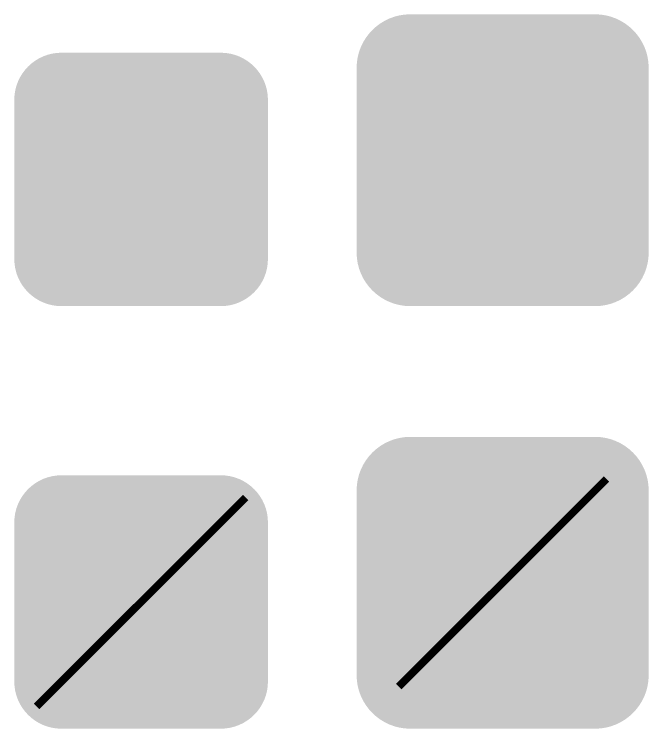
# Model space of a CAD drawing. Header units: millimetres. Extents: x 5277 to 6029, y 2052 to 2709.
# Drawn here: x 5310 to 5326.5, y 2623.63 to 2642.23 of the extents above; entities that cross this region are included whole.
import ezdxf

# ---------------------------------------------------------------- set-up
doc = ezdxf.new("R2010")
doc.units = ezdxf.units.MM
doc.layers.add('Culture', color=7, linetype='CONTINUOUS', true_color=0x000000)

# ---------------------------------------------------------------- blocks, each defined once
blk = doc.blocks.new('602010202_рек_мз')
at = {"layer": 'Culture', "linetype": 'Continuous'}
h = blk.add_hatch(color=256, dxfattribs=at)
edge = h.paths.add_edge_path()
edge.add_spline(control_points=[(0, 0), (0, 0.675), (0.55, 1.225), (1.225, 1.225)], knot_values=[-1, -1, -1, -1, 0, 0, 0, 0], degree=3, periodic=0)
edge.add_line((1.225, 1.225), (5.372, 1.225))
edge.add_spline(control_points=[(5.372, 1.225), (6.047, 1.225), (6.598, 0.675), (6.598, 0)], knot_values=[-1, -1, -1, -1, 0, 0, 0, 0], degree=3, periodic=0)
edge.add_line((6.598, 0), (6.598, -4.147))
edge.add_spline(control_points=[(6.598, -4.147), (6.598, -4.822), (6.047, -5.372), (5.372, -5.372)], knot_values=[-1, -1, -1, -1, 0, 0, 0, 0], degree=3, periodic=0)
edge.add_line((5.372, -5.372), (1.225, -5.372))
edge.add_spline(control_points=[(1.225, -5.372), (0.55, -5.372), (0, -4.822), (0, -4.147)], knot_values=[-1, -1, -1, -1, 0, 0, 0, 0], degree=3, periodic=0)
edge.add_line((0, -4.147), (0, 0))
edge = h.paths.add_edge_path(flags=16)
edge.add_spline(control_points=[(0.313, -4.147), (0.313, -4.652), (0.72, -5.059), (1.225, -5.059)], knot_values=[-1, -1, -1, -1, 0, 0, 0, 0], degree=3, periodic=0)
edge.add_line((1.225, -5.059), (5.372, -5.059))
edge.add_spline(control_points=[(5.372, -5.059), (5.878, -5.059), (6.285, -4.652), (6.285, -4.147)], knot_values=[-1, -1, -1, -1, 0, 0, 0, 0], degree=3, periodic=0)
edge.add_line((6.285, -4.147), (6.285, 0))
edge.add_spline(control_points=[(6.285, 0), (6.285, 0.505), (5.878, 0.912), (5.372, 0.912)], knot_values=[-1, -1, -1, -1, 0, 0, 0, 0], degree=3, periodic=0)
edge.add_line((5.372, 0.912), (1.225, 0.912))
edge.add_spline(control_points=[(1.225, 0.912), (0.72, 0.912), (0.313, 0.505), (0.313, 0)], knot_values=[-1, -1, -1, -1, 0, 0, 0, 0], degree=3, periodic=0)
edge.add_line((0.313, 0), (0.313, -4.147))
at = {"layer": 'Culture', "linetype": 'Continuous', "true_color": 0xffff00}
h = blk.add_hatch(color=2, dxfattribs=at)
edge = h.paths.add_edge_path()
edge.add_line((0.313, 0), (0.313, -4.147))
edge.add_spline(control_points=[(0.313, -4.147), (0.313, -4.652), (0.72, -5.059), (1.225, -5.059)], knot_values=[-1, -1, -1, -1, 0, 0, 0, 0], degree=3, periodic=0)
edge.add_line((1.225, -5.059), (5.372, -5.059))
edge.add_spline(control_points=[(5.372, -5.059), (5.878, -5.059), (6.285, -4.652), (6.285, -4.147)], knot_values=[-1, -1, -1, -1, 0, 0, 0, 0], degree=3, periodic=0)
edge.add_line((6.285, -4.147), (6.285, 0))
edge.add_spline(control_points=[(6.285, 0), (6.285, 0.505), (5.878, 0.912), (5.372, 0.912)], knot_values=[-1, -1, -1, -1, 0, 0, 0, 0], degree=3, periodic=0)
edge.add_line((5.372, 0.912), (1.225, 0.912))
edge.add_spline(control_points=[(1.225, 0.912), (0.72, 0.912), (0.313, 0.505), (0.313, 0)], knot_values=[-1, -1, -1, -1, 0, 0, 0, 0], degree=3, periodic=0)
at = {"layer": 'Culture', "linetype": 'Continuous'}
h = blk.add_hatch(color=256, dxfattribs=at)
h.paths.add_polyline_path([(1.128, -0.104), (1.297, 0.065), (1.704, 0.235), (1.941, 0.235), (2.178, 0.235), (2.585, 0.065), (2.754, -0.104), (2.924, -0.274), (3.093, -0.68), (3.093, -0.917), (3.093, -1.154), (2.924, -1.561), (2.754, -1.731), (2.585, -1.9), (2.178, -2.07), (1.941, -2.07), (1.89, -2.07), (1.784, -2.059), (1.73, -2.048), (2.065, -2.5), (2.116, -2.361), (2.313, -2.223), (2.459, -2.223), (3.976, -2.223), (4.052, -2.223), (4.185, -2.272), (4.242, -2.321), (4.299, -2.371), (4.37, -2.493), (4.384, -2.566), (4.866, -2.048), (4.811, -2.059), (4.705, -2.07), (4.654, -2.07), (4.417, -2.07), (4.01, -1.9), (3.841, -1.731), (3.671, -1.561), (3.502, -1.154), (3.502, -0.917), (3.502, -0.68), (3.671, -0.274), (3.841, -0.104), (4.01, 0.065), (4.417, 0.235), (4.654, 0.235), (4.891, 0.235), (5.298, 0.065), (5.467, -0.104), (5.637, -0.274), (5.806, -0.68), (5.806, -0.917), (5.806, -1.103), (5.686, -1.453), (5.566, -1.618), (4.391, -2.938), (4.391, -2.959), (5.084, -2.959), (5.084, -2.806), (5.537, -2.806), (5.537, -3.893), (5.084, -3.893), (5.084, -3.689), (4.391, -3.689), (4.391, -4.163), (4.391, -4.247), (4.33, -4.391), (4.268, -4.451), (4.206, -4.511), (4.06, -4.571), (3.976, -4.571), (2.459, -4.571), (2.375, -4.571), (2.229, -4.511), (2.167, -4.451), (2.105, -4.391), (2.043, -4.247), (2.043, -4.163), (2.043, -2.952), (1.029, -1.618), (0.909, -1.453), (0.789, -1.103), (0.789, -0.917), (0.789, -0.68), (0.958, -0.274)])
h.paths.add_polyline_path([(5.252, -0.323), (5.128, -0.201), (4.829, -0.079), (4.654, -0.079), (4.479, -0.079), (4.18, -0.201), (4.056, -0.323), (3.932, -0.445), (3.808, -0.742), (3.808, -0.917), (3.808, -1.092), (3.932, -1.391), (4.056, -1.515), (4.18, -1.639), (4.479, -1.763), (4.654, -1.763), (4.829, -1.763), (5.128, -1.639), (5.252, -1.515), (5.376, -1.391), (5.5, -1.092), (5.5, -0.917), (5.5, -0.742), (5.376, -0.445)], flags=16)
h.paths.add_polyline_path([(2.539, -0.323), (2.415, -0.201), (2.116, -0.079), (1.941, -0.079), (1.766, -0.079), (1.467, -0.201), (1.343, -0.323), (1.219, -0.445), (1.095, -0.742), (1.095, -0.917), (1.095, -1.092), (1.219, -1.391), (1.343, -1.515), (1.467, -1.639), (1.766, -1.763), (1.941, -1.763), (2.116, -1.763), (2.415, -1.639), (2.539, -1.515), (2.663, -1.391), (2.787, -1.092), (2.787, -0.917), (2.787, -0.742), (2.663, -0.445)], flags=16)
blk = doc.blocks.new('602010202_рек_рз')
at = {"layer": 'Culture', "linetype": 'Continuous'}
h = blk.add_hatch(color=256, dxfattribs=at)
edge = h.paths.add_edge_path()
edge.add_spline(control_points=[(-0.095, -0.169), (-0.095, 0.599), (0.531, 1.225), (1.3, 1.225)], knot_values=[-1, -1, -1, -1, 0, 0, 0, 0], degree=3, periodic=0)
edge.add_line((1.3, 1.225), (6.108, 1.225))
edge.add_spline(control_points=[(6.108, 1.225), (6.877, 1.225), (7.503, 0.599), (7.503, -0.169)], knot_values=[-1, -1, -1, -1, 0, 0, 0, 0], degree=3, periodic=0)
edge.add_line((7.503, -0.169), (7.503, -4.978))
edge.add_spline(control_points=[(7.503, -4.978), (7.503, -5.747), (6.877, -6.372), (6.108, -6.372)], knot_values=[-1, -1, -1, -1, 0, 0, 0, 0], degree=3, periodic=0)
edge.add_line((6.108, -6.372), (1.3, -6.372))
edge.add_spline(control_points=[(1.3, -6.372), (0.531, -6.372), (-0.095, -5.747), (-0.095, -4.978)], knot_values=[-1, -1, -1, -1, 0, 0, 0, 0], degree=3, periodic=0)
edge.add_line((-0.095, -4.978), (-0.095, -0.169))
edge = h.paths.add_edge_path(flags=16)
edge.add_spline(control_points=[(0.218, -4.978), (0.218, -5.577), (0.701, -6.059), (1.3, -6.059)], knot_values=[-1, -1, -1, -1, 0, 0, 0, 0], degree=3, periodic=0)
edge.add_line((1.3, -6.059), (6.108, -6.059))
edge.add_spline(control_points=[(6.108, -6.059), (6.707, -6.059), (7.19, -5.577), (7.19, -4.978)], knot_values=[-1, -1, -1, -1, 0, 0, 0, 0], degree=3, periodic=0)
edge.add_line((7.19, -4.978), (7.19, -0.169))
edge.add_spline(control_points=[(7.19, -0.169), (7.19, 0.43), (6.707, 0.912), (6.108, 0.912)], knot_values=[-1, -1, -1, -1, 0, 0, 0, 0], degree=3, periodic=0)
edge.add_line((6.108, 0.912), (1.3, 0.912))
edge.add_spline(control_points=[(1.3, 0.912), (0.701, 0.912), (0.218, 0.43), (0.218, -0.169)], knot_values=[-1, -1, -1, -1, 0, 0, 0, 0], degree=3, periodic=0)
edge.add_line((0.218, -0.169), (0.218, -4.978))
at = {"layer": 'Culture', "linetype": 'Continuous', "true_color": 0xffff00}
h = blk.add_hatch(color=2, dxfattribs=at)
edge = h.paths.add_edge_path()
edge.add_spline(control_points=[(0.218, -4.978), (0.218, -5.577), (0.701, -6.059), (1.3, -6.059)], knot_values=[-1, -1, -1, -1, 0, 0, 0, 0], degree=3, periodic=0)
edge.add_line((1.3, -6.059), (6.108, -6.059))
edge.add_spline(control_points=[(6.108, -6.059), (6.707, -6.059), (7.19, -5.577), (7.19, -4.978)], knot_values=[-1, -1, -1, -1, 0, 0, 0, 0], degree=3, periodic=0)
edge.add_line((7.19, -4.978), (7.19, -0.169))
edge.add_spline(control_points=[(7.19, -0.169), (7.19, 0.43), (6.707, 0.912), (6.108, 0.912)], knot_values=[-1, -1, -1, -1, 0, 0, 0, 0], degree=3, periodic=0)
edge.add_line((6.108, 0.912), (1.3, 0.912))
edge.add_spline(control_points=[(1.3, 0.912), (0.701, 0.912), (0.218, 0.43), (0.218, -0.169)], knot_values=[-1, -1, -1, -1, 0, 0, 0, 0], degree=3, periodic=0)
edge.add_line((0.218, -0.169), (0.218, -4.978))
at = {"layer": 'Culture', "linetype": 'Continuous'}
h = blk.add_hatch(color=256, dxfattribs=at)
edge = h.paths.add_edge_path()
edge.add_line((0.426, -0.513), (0.426, -4.634))
edge.add_spline(control_points=[(0.426, -4.634), (0.426, -5.305), (0.973, -5.852), (1.644, -5.852)], knot_values=[0, 0, 0, 0, 1, 1, 1, 1], degree=3, periodic=0)
edge.add_line((1.644, -5.852), (5.765, -5.852))
edge.add_spline(control_points=[(5.765, -5.852), (6.435, -5.852), (6.983, -5.305), (6.983, -4.634)], knot_values=[0, 0, 0, 0, 1, 1, 1, 1], degree=3, periodic=0)
edge.add_line((6.983, -4.634), (6.983, -0.513))
edge.add_spline(control_points=[(6.983, -0.513), (6.983, 0.158), (6.435, 0.705), (5.765, 0.705)], knot_values=[0, 0, 0, 0, 1, 1, 1, 1], degree=3, periodic=0)
edge.add_line((5.765, 0.705), (1.644, 0.705))
edge.add_spline(control_points=[(1.644, 0.705), (0.973, 0.705), (0.426, 0.158), (0.426, -0.513)], knot_values=[0, 0, 0, 0, 1, 1, 1, 1], degree=3, periodic=0)
edge = h.paths.add_edge_path(flags=16)
edge.add_spline(control_points=[(0.737, -4.634), (0.737, -5.136), (1.142, -5.541), (1.644, -5.541)], knot_values=[-1, -1, -1, -1, 0, 0, 0, 0], degree=3, periodic=0)
edge.add_line((1.644, -5.541), (5.765, -5.541))
edge.add_spline(control_points=[(5.765, -5.541), (6.267, -5.541), (6.671, -5.136), (6.671, -4.634)], knot_values=[-1, -1, -1, -1, 0, 0, 0, 0], degree=3, periodic=0)
edge.add_line((6.671, -4.634), (6.671, -0.513))
edge.add_spline(control_points=[(6.671, -0.513), (6.671, -0.011), (6.267, 0.394), (5.765, 0.394)], knot_values=[-1, -1, -1, -1, 0, 0, 0, 0], degree=3, periodic=0)
edge.add_line((5.765, 0.394), (1.644, 0.394))
edge.add_spline(control_points=[(1.644, 0.394), (1.142, 0.394), (0.737, -0.011), (0.737, -0.513)], knot_values=[-1, -1, -1, -1, 0, 0, 0, 0], degree=3, periodic=0)
edge.add_line((0.737, -0.513), (0.737, -4.634))
h = blk.add_hatch(color=256, dxfattribs=at)
h.paths.add_polyline_path([(1.514, -0.617), (1.684, -0.448), (2.091, -0.278), (2.328, -0.278), (2.565, -0.278), (2.971, -0.448), (3.141, -0.617), (3.31, -0.787), (3.48, -1.193), (3.48, -1.43), (3.48, -1.667), (3.31, -2.074), (3.141, -2.244), (2.971, -2.413), (2.565, -2.583), (2.328, -2.583), (2.277, -2.583), (2.171, -2.572), (2.116, -2.561), (2.452, -3.013), (2.503, -2.874), (2.7, -2.736), (2.845, -2.736), (4.362, -2.736), (4.439, -2.736), (4.572, -2.785), (4.629, -2.834), (4.685, -2.884), (4.756, -3.006), (4.771, -3.079), (5.252, -2.561), (5.197, -2.572), (5.092, -2.583), (5.041, -2.583), (4.804, -2.583), (4.397, -2.413), (4.227, -2.244), (4.058, -2.074), (3.888, -1.667), (3.888, -1.43), (3.888, -1.193), (4.058, -0.787), (4.227, -0.617), (4.397, -0.448), (4.804, -0.278), (5.041, -0.278), (5.278, -0.278), (5.684, -0.448), (5.854, -0.617), (6.023, -0.787), (6.193, -1.193), (6.193, -1.43), (6.193, -1.616), (6.073, -1.966), (5.952, -2.131), (4.778, -3.451), (4.778, -3.472), (5.471, -3.472), (5.471, -3.319), (5.923, -3.319), (5.923, -4.406), (5.471, -4.406), (5.471, -4.202), (4.778, -4.202), (4.778, -4.676), (4.778, -4.76), (4.716, -4.904), (4.654, -4.964), (4.592, -5.024), (4.446, -5.084), (4.362, -5.084), (2.845, -5.084), (2.762, -5.084), (2.616, -5.024), (2.554, -4.964), (2.492, -4.904), (2.43, -4.76), (2.43, -4.676), (2.43, -3.465), (1.416, -2.131), (1.296, -1.966), (1.175, -1.616), (1.175, -1.43), (1.175, -1.193), (1.345, -0.787)])
h.paths.add_polyline_path([(5.639, -0.836), (5.515, -0.714), (5.216, -0.592), (5.041, -0.592), (4.866, -0.592), (4.567, -0.714), (4.443, -0.836), (4.319, -0.958), (4.195, -1.255), (4.195, -1.43), (4.195, -1.605), (4.319, -1.904), (4.443, -2.028), (4.567, -2.152), (4.866, -2.276), (5.041, -2.276), (5.216, -2.276), (5.515, -2.152), (5.639, -2.028), (5.763, -1.904), (5.887, -1.605), (5.887, -1.43), (5.887, -1.255), (5.763, -0.958)], flags=16)
h.paths.add_polyline_path([(2.926, -0.836), (2.802, -0.714), (2.503, -0.592), (2.328, -0.592), (2.153, -0.592), (1.854, -0.714), (1.73, -0.836), (1.606, -0.958), (1.482, -1.255), (1.482, -1.43), (1.482, -1.605), (1.606, -1.904), (1.73, -2.028), (1.854, -2.152), (2.153, -2.276), (2.328, -2.276), (2.503, -2.276), (2.802, -2.152), (2.926, -2.028), (3.05, -1.904), (3.174, -1.605), (3.174, -1.43), (3.174, -1.255), (3.05, -0.958)], flags=16)
blk = doc.blocks.new('602010202_ликв_мз')
at = {"layer": 'Culture', "linetype": 'Continuous'}
h = blk.add_hatch(color=256, dxfattribs=at)
edge = h.paths.add_edge_path()
edge.add_spline(control_points=[(0, 0), (0, 0.675), (0.55, 1.225), (1.225, 1.225)], knot_values=[-1, -1, -1, -1, 0, 0, 0, 0], degree=3, periodic=0)
edge.add_line((1.225, 1.225), (5.372, 1.225))
edge.add_spline(control_points=[(5.372, 1.225), (6.047, 1.225), (6.598, 0.675), (6.598, 0)], knot_values=[-1, -1, -1, -1, 0, 0, 0, 0], degree=3, periodic=0)
edge.add_line((6.598, 0), (6.598, -4.147))
edge.add_spline(control_points=[(6.598, -4.147), (6.598, -4.822), (6.047, -5.372), (5.372, -5.372)], knot_values=[-1, -1, -1, -1, 0, 0, 0, 0], degree=3, periodic=0)
edge.add_line((5.372, -5.372), (1.225, -5.372))
edge.add_spline(control_points=[(1.225, -5.372), (0.55, -5.372), (0, -4.822), (0, -4.147)], knot_values=[-1, -1, -1, -1, 0, 0, 0, 0], degree=3, periodic=0)
edge.add_line((0, -4.147), (0, 0))
edge = h.paths.add_edge_path(flags=16)
edge.add_spline(control_points=[(0.313, -4.147), (0.313, -4.652), (0.72, -5.059), (1.225, -5.059)], knot_values=[-1, -1, -1, -1, 0, 0, 0, 0], degree=3, periodic=0)
edge.add_line((1.225, -5.059), (5.372, -5.059))
edge.add_spline(control_points=[(5.372, -5.059), (5.878, -5.059), (6.285, -4.652), (6.285, -4.147)], knot_values=[-1, -1, -1, -1, 0, 0, 0, 0], degree=3, periodic=0)
edge.add_line((6.285, -4.147), (6.285, 0))
edge.add_spline(control_points=[(6.285, 0), (6.285, 0.505), (5.878, 0.912), (5.372, 0.912)], knot_values=[-1, -1, -1, -1, 0, 0, 0, 0], degree=3, periodic=0)
edge.add_line((5.372, 0.912), (1.225, 0.912))
edge.add_spline(control_points=[(1.225, 0.912), (0.72, 0.912), (0.313, 0.505), (0.313, 0)], knot_values=[-1, -1, -1, -1, 0, 0, 0, 0], degree=3, periodic=0)
edge.add_line((0.313, 0), (0.313, -4.147))
at = {"layer": 'Culture', "linetype": 'Continuous', "true_color": 0xffffff}
h = blk.add_hatch(color=7, dxfattribs=at)
edge = h.paths.add_edge_path()
edge.add_line((0.313, 0), (0.313, -4.147))
edge.add_spline(control_points=[(0.313, -4.147), (0.313, -4.652), (0.72, -5.059), (1.225, -5.059)], knot_values=[-1, -1, -1, -1, 0, 0, 0, 0], degree=3, periodic=0)
edge.add_line((1.225, -5.059), (5.372, -5.059))
edge.add_spline(control_points=[(5.372, -5.059), (5.878, -5.059), (6.285, -4.652), (6.285, -4.147)], knot_values=[-1, -1, -1, -1, 0, 0, 0, 0], degree=3, periodic=0)
edge.add_line((6.285, -4.147), (6.285, 0))
edge.add_spline(control_points=[(6.285, 0), (6.285, 0.505), (5.878, 0.912), (5.372, 0.912)], knot_values=[-1, -1, -1, -1, 0, 0, 0, 0], degree=3, periodic=0)
edge.add_line((5.372, 0.912), (1.225, 0.912))
edge.add_spline(control_points=[(1.225, 0.912), (0.72, 0.912), (0.313, 0.505), (0.313, 0)], knot_values=[-1, -1, -1, -1, 0, 0, 0, 0], degree=3, periodic=0)
at = {"layer": 'Culture', "linetype": 'Continuous'}
h = blk.add_hatch(color=256, dxfattribs=at)
h.paths.add_polyline_path([(1.128, -0.104), (1.297, 0.065), (1.704, 0.235), (1.941, 0.235), (2.178, 0.235), (2.585, 0.065), (2.754, -0.104), (2.924, -0.274), (3.093, -0.68), (3.093, -0.917), (3.093, -1.154), (2.924, -1.561), (2.754, -1.731), (2.585, -1.9), (2.178, -2.07), (1.941, -2.07), (1.89, -2.07), (1.784, -2.059), (1.73, -2.048), (2.065, -2.5), (2.116, -2.361), (2.313, -2.223), (2.459, -2.223), (3.976, -2.223), (4.052, -2.223), (4.185, -2.272), (4.242, -2.321), (4.299, -2.371), (4.37, -2.493), (4.384, -2.566), (4.866, -2.048), (4.811, -2.059), (4.705, -2.07), (4.654, -2.07), (4.417, -2.07), (4.01, -1.9), (3.841, -1.731), (3.671, -1.561), (3.502, -1.154), (3.502, -0.917), (3.502, -0.68), (3.671, -0.274), (3.841, -0.104), (4.01, 0.065), (4.417, 0.235), (4.654, 0.235), (4.891, 0.235), (5.298, 0.065), (5.467, -0.104), (5.637, -0.274), (5.806, -0.68), (5.806, -0.917), (5.806, -1.103), (5.686, -1.453), (5.566, -1.618), (4.391, -2.938), (4.391, -2.959), (5.084, -2.959), (5.084, -2.806), (5.537, -2.806), (5.537, -3.893), (5.084, -3.893), (5.084, -3.689), (4.391, -3.689), (4.391, -4.163), (4.391, -4.247), (4.33, -4.391), (4.268, -4.451), (4.206, -4.511), (4.06, -4.571), (3.976, -4.571), (2.459, -4.571), (2.375, -4.571), (2.229, -4.511), (2.167, -4.451), (2.105, -4.391), (2.043, -4.247), (2.043, -4.163), (2.043, -2.952), (1.029, -1.618), (0.909, -1.453), (0.789, -1.103), (0.789, -0.917), (0.789, -0.68), (0.958, -0.274)])
h.paths.add_polyline_path([(5.252, -0.323), (5.128, -0.201), (4.829, -0.079), (4.654, -0.079), (4.479, -0.079), (4.18, -0.201), (4.056, -0.323), (3.932, -0.445), (3.808, -0.742), (3.808, -0.917), (3.808, -1.092), (3.932, -1.391), (4.056, -1.515), (4.18, -1.639), (4.479, -1.763), (4.654, -1.763), (4.829, -1.763), (5.128, -1.639), (5.252, -1.515), (5.376, -1.391), (5.5, -1.092), (5.5, -0.917), (5.5, -0.742), (5.376, -0.445)], flags=16)
h.paths.add_polyline_path([(2.539, -0.323), (2.415, -0.201), (2.116, -0.079), (1.941, -0.079), (1.766, -0.079), (1.467, -0.201), (1.343, -0.323), (1.219, -0.445), (1.095, -0.742), (1.095, -0.917), (1.095, -1.092), (1.219, -1.391), (1.343, -1.515), (1.467, -1.639), (1.766, -1.763), (1.941, -1.763), (2.116, -1.763), (2.415, -1.639), (2.539, -1.515), (2.663, -1.391), (2.787, -1.092), (2.787, -0.917), (2.787, -0.742), (2.663, -0.445)], flags=16)
at = {"layer": 'Culture', "color": 1, "linetype": 'Continuous', "true_color": 0xff0000, "const_width": 0.2}
blk.add_lwpolyline([(0.58, -4.793), (6.018, 0.646)], dxfattribs=at)
blk = doc.blocks.new('602010202_ликв_рз')
at = {"layer": 'Culture', "linetype": 'Continuous'}
h = blk.add_hatch(color=256, dxfattribs=at)
edge = h.paths.add_edge_path()
edge.add_spline(control_points=[(-0.095, -0.169), (-0.095, 0.599), (0.531, 1.225), (1.3, 1.225)], knot_values=[-1, -1, -1, -1, 0, 0, 0, 0], degree=3, periodic=0)
edge.add_line((1.3, 1.225), (6.108, 1.225))
edge.add_spline(control_points=[(6.108, 1.225), (6.877, 1.225), (7.503, 0.599), (7.503, -0.169)], knot_values=[-1, -1, -1, -1, 0, 0, 0, 0], degree=3, periodic=0)
edge.add_line((7.503, -0.169), (7.503, -4.978))
edge.add_spline(control_points=[(7.503, -4.978), (7.503, -5.747), (6.877, -6.372), (6.108, -6.372)], knot_values=[-1, -1, -1, -1, 0, 0, 0, 0], degree=3, periodic=0)
edge.add_line((6.108, -6.372), (1.3, -6.372))
edge.add_spline(control_points=[(1.3, -6.372), (0.531, -6.372), (-0.095, -5.747), (-0.095, -4.978)], knot_values=[-1, -1, -1, -1, 0, 0, 0, 0], degree=3, periodic=0)
edge.add_line((-0.095, -4.978), (-0.095, -0.169))
edge = h.paths.add_edge_path(flags=16)
edge.add_spline(control_points=[(0.218, -4.978), (0.218, -5.577), (0.701, -6.059), (1.3, -6.059)], knot_values=[-1, -1, -1, -1, 0, 0, 0, 0], degree=3, periodic=0)
edge.add_line((1.3, -6.059), (6.108, -6.059))
edge.add_spline(control_points=[(6.108, -6.059), (6.707, -6.059), (7.19, -5.577), (7.19, -4.978)], knot_values=[-1, -1, -1, -1, 0, 0, 0, 0], degree=3, periodic=0)
edge.add_line((7.19, -4.978), (7.19, -0.169))
edge.add_spline(control_points=[(7.19, -0.169), (7.19, 0.43), (6.707, 0.912), (6.108, 0.912)], knot_values=[-1, -1, -1, -1, 0, 0, 0, 0], degree=3, periodic=0)
edge.add_line((6.108, 0.912), (1.3, 0.912))
edge.add_spline(control_points=[(1.3, 0.912), (0.701, 0.912), (0.218, 0.43), (0.218, -0.169)], knot_values=[-1, -1, -1, -1, 0, 0, 0, 0], degree=3, periodic=0)
edge.add_line((0.218, -0.169), (0.218, -4.978))
at = {"layer": 'Culture', "linetype": 'Continuous', "true_color": 0xffffff}
h = blk.add_hatch(color=7, dxfattribs=at)
edge = h.paths.add_edge_path()
edge.add_spline(control_points=[(0.218, -4.978), (0.218, -5.577), (0.701, -6.059), (1.3, -6.059)], knot_values=[-1, -1, -1, -1, 0, 0, 0, 0], degree=3, periodic=0)
edge.add_line((1.3, -6.059), (6.108, -6.059))
edge.add_spline(control_points=[(6.108, -6.059), (6.707, -6.059), (7.19, -5.577), (7.19, -4.978)], knot_values=[-1, -1, -1, -1, 0, 0, 0, 0], degree=3, periodic=0)
edge.add_line((7.19, -4.978), (7.19, -0.169))
edge.add_spline(control_points=[(7.19, -0.169), (7.19, 0.43), (6.707, 0.912), (6.108, 0.912)], knot_values=[-1, -1, -1, -1, 0, 0, 0, 0], degree=3, periodic=0)
edge.add_line((6.108, 0.912), (1.3, 0.912))
edge.add_spline(control_points=[(1.3, 0.912), (0.701, 0.912), (0.218, 0.43), (0.218, -0.169)], knot_values=[-1, -1, -1, -1, 0, 0, 0, 0], degree=3, periodic=0)
edge.add_line((0.218, -0.169), (0.218, -4.978))
at = {"layer": 'Culture', "linetype": 'Continuous'}
h = blk.add_hatch(color=256, dxfattribs=at)
edge = h.paths.add_edge_path()
edge.add_line((0.426, -0.513), (0.426, -4.634))
edge.add_spline(control_points=[(0.426, -4.634), (0.426, -5.305), (0.973, -5.852), (1.644, -5.852)], knot_values=[0, 0, 0, 0, 1, 1, 1, 1], degree=3, periodic=0)
edge.add_line((1.644, -5.852), (5.765, -5.852))
edge.add_spline(control_points=[(5.765, -5.852), (6.435, -5.852), (6.983, -5.305), (6.983, -4.634)], knot_values=[0, 0, 0, 0, 1, 1, 1, 1], degree=3, periodic=0)
edge.add_line((6.983, -4.634), (6.983, -0.513))
edge.add_spline(control_points=[(6.983, -0.513), (6.983, 0.158), (6.435, 0.705), (5.765, 0.705)], knot_values=[0, 0, 0, 0, 1, 1, 1, 1], degree=3, periodic=0)
edge.add_line((5.765, 0.705), (1.644, 0.705))
edge.add_spline(control_points=[(1.644, 0.705), (0.973, 0.705), (0.426, 0.158), (0.426, -0.513)], knot_values=[0, 0, 0, 0, 1, 1, 1, 1], degree=3, periodic=0)
edge = h.paths.add_edge_path(flags=16)
edge.add_spline(control_points=[(0.737, -4.634), (0.737, -5.136), (1.142, -5.541), (1.644, -5.541)], knot_values=[-1, -1, -1, -1, 0, 0, 0, 0], degree=3, periodic=0)
edge.add_line((1.644, -5.541), (5.765, -5.541))
edge.add_spline(control_points=[(5.765, -5.541), (6.267, -5.541), (6.671, -5.136), (6.671, -4.634)], knot_values=[-1, -1, -1, -1, 0, 0, 0, 0], degree=3, periodic=0)
edge.add_line((6.671, -4.634), (6.671, -0.513))
edge.add_spline(control_points=[(6.671, -0.513), (6.671, -0.011), (6.267, 0.394), (5.765, 0.394)], knot_values=[-1, -1, -1, -1, 0, 0, 0, 0], degree=3, periodic=0)
edge.add_line((5.765, 0.394), (1.644, 0.394))
edge.add_spline(control_points=[(1.644, 0.394), (1.142, 0.394), (0.737, -0.011), (0.737, -0.513)], knot_values=[-1, -1, -1, -1, 0, 0, 0, 0], degree=3, periodic=0)
edge.add_line((0.737, -0.513), (0.737, -4.634))
h = blk.add_hatch(color=256, dxfattribs=at)
h.paths.add_polyline_path([(1.514, -0.617), (1.684, -0.448), (2.091, -0.278), (2.328, -0.278), (2.565, -0.278), (2.971, -0.448), (3.141, -0.617), (3.31, -0.787), (3.48, -1.193), (3.48, -1.43), (3.48, -1.667), (3.31, -2.074), (3.141, -2.244), (2.971, -2.413), (2.565, -2.583), (2.328, -2.583), (2.277, -2.583), (2.171, -2.572), (2.116, -2.561), (2.452, -3.013), (2.503, -2.874), (2.7, -2.736), (2.845, -2.736), (4.362, -2.736), (4.439, -2.736), (4.572, -2.785), (4.629, -2.834), (4.685, -2.884), (4.756, -3.006), (4.771, -3.079), (5.252, -2.561), (5.197, -2.572), (5.092, -2.583), (5.041, -2.583), (4.804, -2.583), (4.397, -2.413), (4.227, -2.244), (4.058, -2.074), (3.888, -1.667), (3.888, -1.43), (3.888, -1.193), (4.058, -0.787), (4.227, -0.617), (4.397, -0.448), (4.804, -0.278), (5.041, -0.278), (5.278, -0.278), (5.684, -0.448), (5.854, -0.617), (6.023, -0.787), (6.193, -1.193), (6.193, -1.43), (6.193, -1.616), (6.073, -1.966), (5.952, -2.131), (4.778, -3.451), (4.778, -3.472), (5.471, -3.472), (5.471, -3.319), (5.923, -3.319), (5.923, -4.406), (5.471, -4.406), (5.471, -4.202), (4.778, -4.202), (4.778, -4.676), (4.778, -4.76), (4.716, -4.904), (4.654, -4.964), (4.592, -5.024), (4.446, -5.084), (4.362, -5.084), (2.845, -5.084), (2.762, -5.084), (2.616, -5.024), (2.554, -4.964), (2.492, -4.904), (2.43, -4.76), (2.43, -4.676), (2.43, -3.465), (1.416, -2.131), (1.296, -1.966), (1.175, -1.616), (1.175, -1.43), (1.175, -1.193), (1.345, -0.787)])
h.paths.add_polyline_path([(5.639, -0.836), (5.515, -0.714), (5.216, -0.592), (5.041, -0.592), (4.866, -0.592), (4.567, -0.714), (4.443, -0.836), (4.319, -0.958), (4.195, -1.255), (4.195, -1.43), (4.195, -1.605), (4.319, -1.904), (4.443, -2.028), (4.567, -2.152), (4.866, -2.276), (5.041, -2.276), (5.216, -2.276), (5.515, -2.152), (5.639, -2.028), (5.763, -1.904), (5.887, -1.605), (5.887, -1.43), (5.887, -1.255), (5.763, -0.958)], flags=16)
h.paths.add_polyline_path([(2.926, -0.836), (2.802, -0.714), (2.503, -0.592), (2.328, -0.592), (2.153, -0.592), (1.854, -0.714), (1.73, -0.836), (1.606, -0.958), (1.482, -1.255), (1.482, -1.43), (1.482, -1.605), (1.606, -1.904), (1.73, -2.028), (1.854, -2.152), (2.153, -2.276), (2.328, -2.276), (2.503, -2.276), (2.802, -2.152), (2.926, -2.028), (3.05, -1.904), (3.174, -1.605), (3.174, -1.43), (3.174, -1.255), (3.05, -0.958)], flags=16)
at = {"layer": 'Culture', "color": 1, "linetype": 'Continuous', "true_color": 0xff0000, "const_width": 0.2}
blk.add_lwpolyline([(1.002, -5.276), (6.406, 0.129)], dxfattribs=at)

msp = doc.modelspace()

# ---------------------------------------------------------------- block references
at = {"layer": 'Culture', "linetype": 'Continuous'}
for name, p in [('602010202_рек_рз', (5319, 2641)), ('602010202_рек_мз', (5310, 2640)), ('602010202_ликв_рз', (5319, 2630)), ('602010202_ликв_мз', (5310, 2629))]:
    msp.add_blockref(name, p, dxfattribs=at)

doc.saveas('drawing.dxf')
